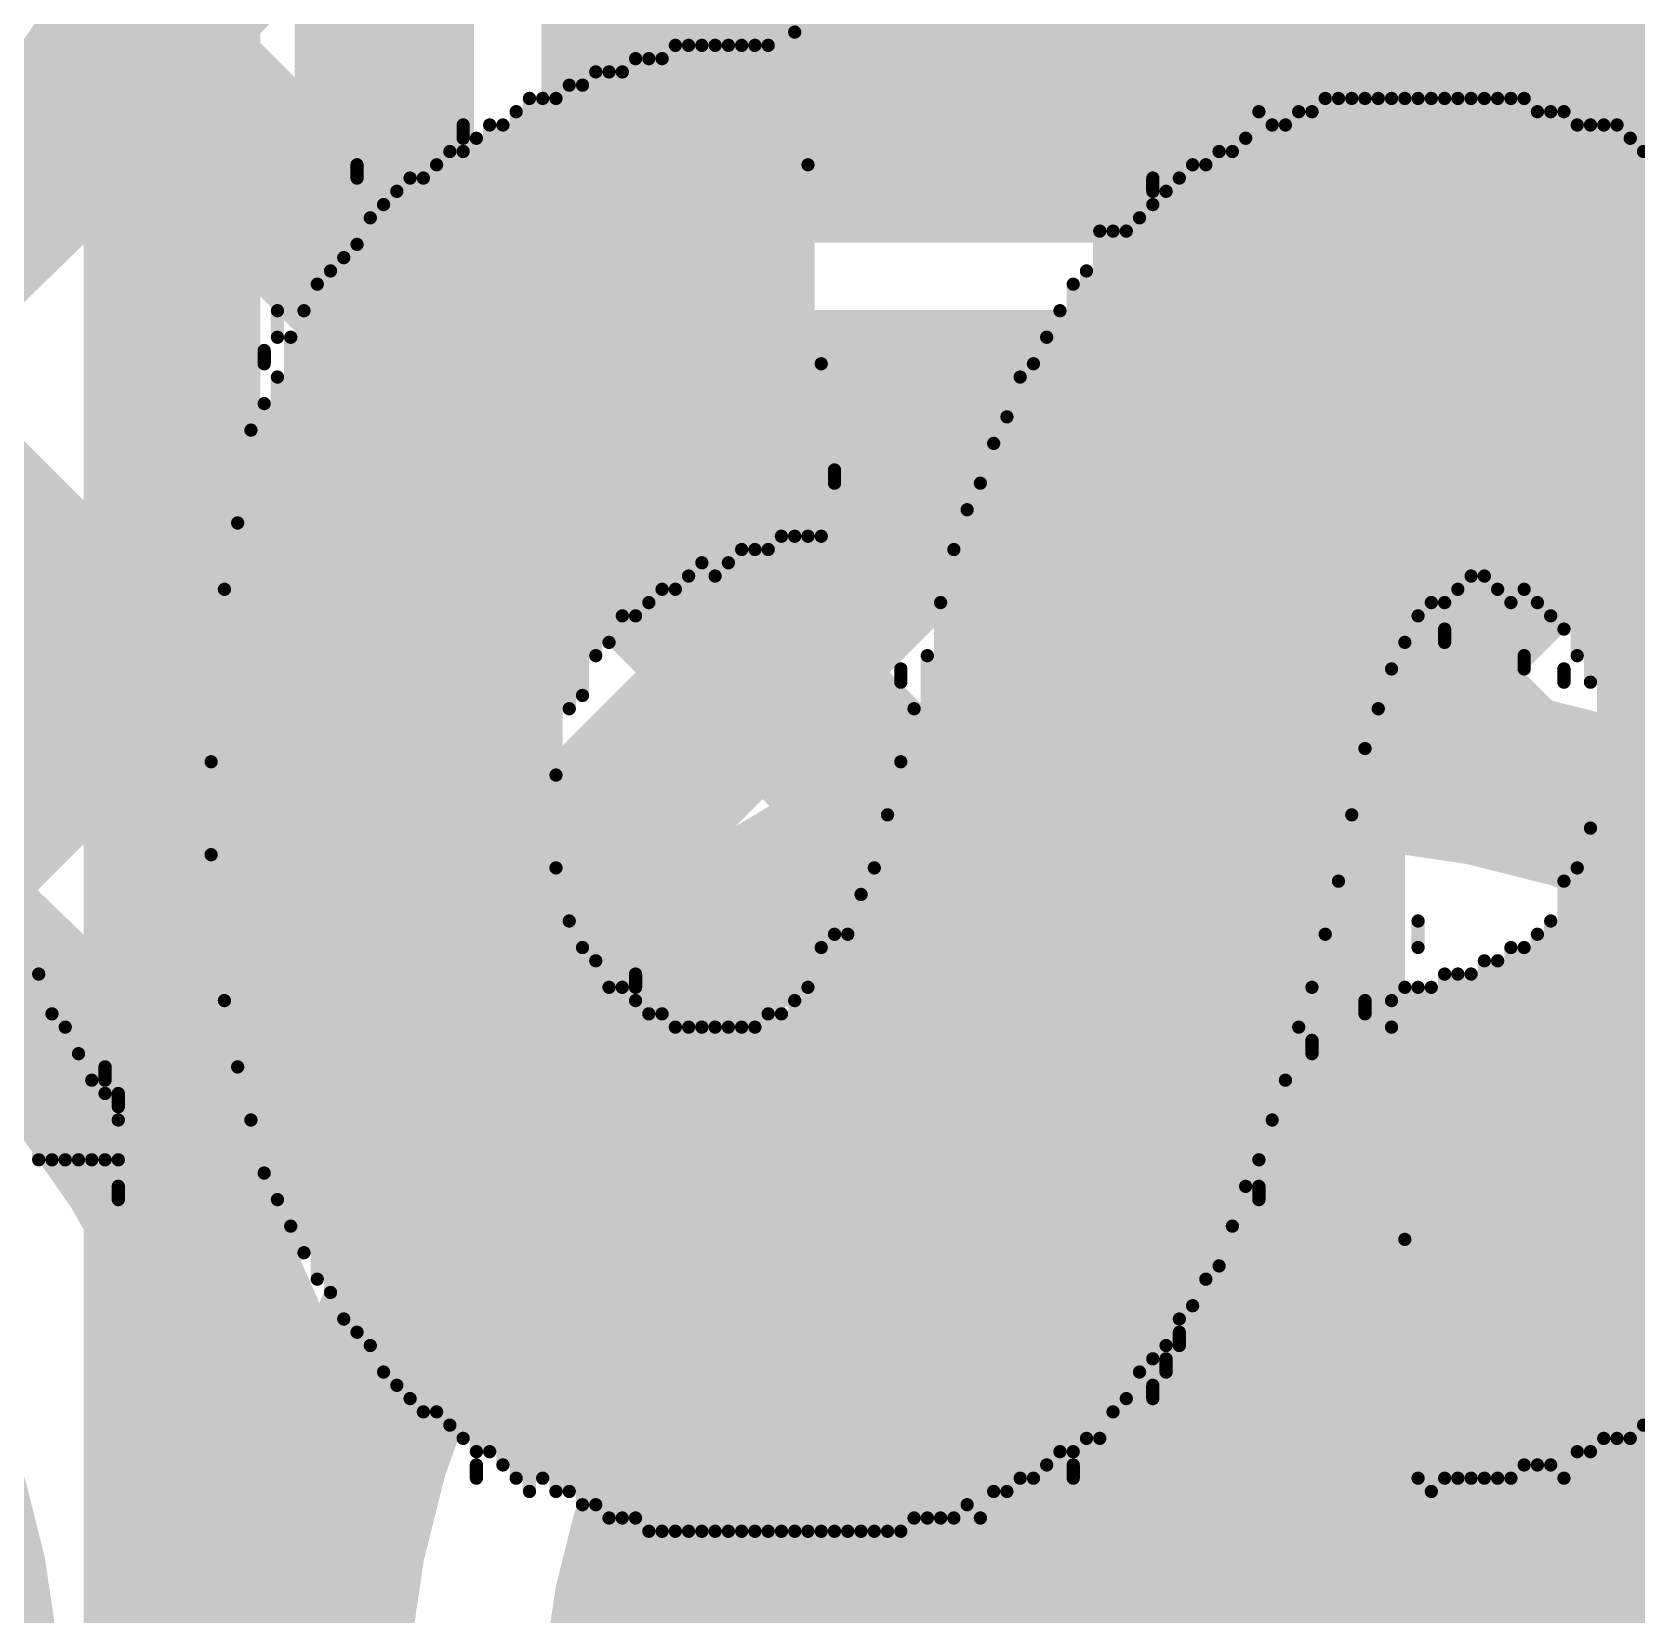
# Model space of a CAD drawing. Header units: millimetres. Extents: x 1.22 to 4.12, y 1.17 to 3.21.
# Drawn here: x 1.4948 to 1.5663, y 2.2773 to 2.3479 of the extents above; entities that cross this region are included whole.
import ezdxf

# ---------------------------------------------------------------- set-up
doc = ezdxf.new("R2010")
doc.units = ezdxf.units.MM
doc.header["$MEASUREMENT"] = 0
for name, color, linetype in [('BottomLayer', 5, 'Continuous'), ('BottomOverlay', 54, 'Continuous'), ('BottomSolder', 6, 'Continuous'), ('MultiLayer', 9, 'Continuous'), ('PadHoleLayer', 156, 'Continuous'), ('TopLayer', 1, 'Continuous'), ('TopOverlay', 2, 'Continuous'), ('TopSolder', 216, 'Continuous')]:
    doc.layers.add(name, color=color, linetype=linetype)

# ---------------------------------------------------------------- blocks, each defined once
blk = doc.blocks.new('HDR1X2_B_15')
at = {"layer": 'BottomLayer', "const_width": 0.029528}
blk.add_lwpolyline([(0.085236, 0, 1), (0.114764, 0, 1)], format="xyb", close=True, dxfattribs=at)
at = {"layer": 'BottomLayer'}
blk.add_solid([(-0.029528, -0.029528), (0.029528, -0.029528), (-0.029528, 0.029528), (0.029528, 0.029528)], dxfattribs=at)
at = {"layer": 'BottomOverlay', "const_width": 0.007874}
blk.add_lwpolyline([(0.15, -0.05), (-0.05, -0.05)], dxfattribs=at)
at = {"layer": 'BottomSolder', "const_width": 0.033528}
blk.add_lwpolyline([(0.083236, 0, 1), (0.116764, 0, 1)], format="xyb", close=True, dxfattribs=at)
at = {"layer": 'BottomSolder'}
blk.add_solid([(-0.033528, -0.033528), (0.033528, -0.033528), (-0.033528, 0.033528), (0.033528, 0.033528)], dxfattribs=at)
at = {"layer": 'MultiLayer', "const_width": 0.029528}
blk.add_lwpolyline([(0.085236, 0, 1), (0.114764, 0, 1)], format="xyb", close=True, dxfattribs=at)
at = {"layer": 'MultiLayer'}
blk.add_solid([(-0.029528, -0.029528), (0.029528, -0.029528), (-0.029528, 0.029528), (0.029528, 0.029528)], dxfattribs=at)
at = {"layer": 'PadHoleLayer', "const_width": 0.017716}
blk.add_lwpolyline([(0.091142, 0, 1), (0.108858, 0, 1)], format="xyb", close=True, dxfattribs=at)
at = {"layer": 'TopLayer', "const_width": 0.029528}
blk.add_lwpolyline([(0.085236, 0, 1), (0.114764, 0, 1)], format="xyb", close=True, dxfattribs=at)
at = {"layer": 'TopLayer'}
blk.add_solid([(-0.029528, -0.029528), (0.029528, -0.029528), (-0.029528, 0.029528), (0.029528, 0.029528)], dxfattribs=at)
at = {"layer": 'TopSolder', "const_width": 0.033528}
blk.add_lwpolyline([(0.083236, 0, 1), (0.116764, 0, 1)], format="xyb", close=True, dxfattribs=at)
at = {"layer": 'TopSolder'}
blk.add_solid([(-0.033528, -0.033528), (0.033528, -0.033528), (-0.033528, 0.033528), (0.033528, 0.033528)], dxfattribs=at)

msp = doc.modelspace()

# ---------------------------------------------------------------- linework, layer by layer
at = {"layer": 'BottomLayer'}
for points, const_width in [([(1.510472, 2.331472), (1.510472, 2.412528)], 0.008), ([(1.499867, 2.348396), (1.510472, 2.359002)], 0.008), ([(1.499236, 2.347426), (1.510472, 2.33619)], 0.008), ([(1.510472, 2.33619), (1.515189, 2.331472)], 0.008), ([(1.484764, 2.333614), (1.517997, 2.300381)], 0.008), ([(1.489142, 2.309387), (1.511228, 2.331472)], 0.008), ([(1.501965, 2.293925), (1.539512, 2.331472)], 0.008), ([(1.510472, 2.331472), (1.591528, 2.331472)], 0.008), ([(1.515189, 2.331472), (1.534417, 2.312245)], 0.008), ([(1.551, 2.272), (1.601953, 2.322953)], 0.025), ([(1.543474, 2.331472), (1.560459, 2.314487)], 0.008), ([(1.551843, 2.315519), (1.567796, 2.331472)], 0.008), ([(1.551, 2.272), (1.551, 2.311527)], 0.01), ([(1.50552, 2.284573), (1.508535, 2.281558)], 0.008)]:
    msp.add_lwpolyline(points, dxfattribs=dict(at, const_width=const_width))
at = {"layer": 'BottomLayer', "const_width": 0.008}
for points in [[(1.507, 2.373, -0.395228), (1.464, 2.327098)], [(1.464, 2.318902, -0.395228), (1.507, 2.273)]]:
    msp.add_lwpolyline(points, format="xyb", dxfattribs=at)
at = {"layer": 'BottomLayer'}
for points, const_width in [([(1.497867, 2.348396, 1), (1.501867, 2.348396, 1)], 0.004), ([(1.497236, 2.347426, 1), (1.501236, 2.347426, 1)], 0.004), ([(1.508472, 2.33619, 1), (1.512472, 2.33619, 1)], 0.004), ([(1.508472, 2.33619, 1), (1.512472, 2.33619, 1)], 0.004), ([(1.508472, 2.331472, 1), (1.512472, 2.331472, 1)], 0.004), ([(1.508472, 2.331472, 1), (1.512472, 2.331472, 1)], 0.004), ([(1.509228, 2.331472, 1), (1.513228, 2.331472, 1)], 0.004), ([(1.513189, 2.331472, 1), (1.517189, 2.331472, 1)], 0.004), ([(1.513189, 2.331472, 1), (1.517189, 2.331472, 1)], 0.004), ([(1.537512, 2.331472, 1), (1.541512, 2.331472, 1)], 0.004), ([(1.541474, 2.331472, 1), (1.545474, 2.331472, 1)], 0.004), ([(1.565796, 2.331472, 1), (1.569796, 2.331472, 1)], 0.004), ([(1.594528, 2.272, 1), (1.507472, 2.272, 1)], 0.008), ([(1.549843, 2.315519, 1), (1.553843, 2.315519, 1)], 0.004), ([(1.558459, 2.314487, 1), (1.562459, 2.314487, 1)], 0.004), ([(1.5485, 2.311527, 1), (1.5535, 2.311527, 1)], 0.005), ([(1.532417, 2.312245, 1), (1.536417, 2.312245, 1)], 0.004), ([(1.515997, 2.300381, 1), (1.519997, 2.300381, 1)], 0.004), ([(1.499965, 2.293925, 1), (1.503965, 2.293925, 1)], 0.004), ([(1.50352, 2.284573, 1), (1.50752, 2.284573, 1)], 0.004), ([(1.506535, 2.281558, 1), (1.510535, 2.281558, 1)], 0.004), ([(1.54475, 2.272, 1), (1.55725, 2.272, 1)], 0.0125)]:
    msp.add_lwpolyline(points, format="xyb", close=True, dxfattribs=dict(at, const_width=const_width))
at = {"layer": 'PadHoleLayer', "const_width": 0.035}
for points in [[(1.4435, 2.373, 1), (1.4785, 2.373, 1)], [(1.4435, 2.273, 1), (1.4785, 2.273, 1)]]:
    msp.add_lwpolyline(points, format="xyb", close=True, dxfattribs=at)
at = {"layer": 'TopLayer'}
for points, const_width in [([(1.510472, 2.331472), (1.510472, 2.412528)], 0.008), ([(1.499867, 2.348396), (1.510472, 2.359002)], 0.008), ([(1.499236, 2.347426), (1.510472, 2.33619)], 0.008), ([(1.510472, 2.33619), (1.515189, 2.331472)], 0.008), ([(1.484764, 2.333614), (1.517997, 2.300381)], 0.008), ([(1.489142, 2.309387), (1.511228, 2.331472)], 0.008), ([(1.501965, 2.293925), (1.539512, 2.331472)], 0.008), ([(1.510472, 2.331472), (1.591528, 2.331472)], 0.008), ([(1.515189, 2.331472), (1.534417, 2.312245)], 0.008), ([(1.543474, 2.331472), (1.560459, 2.314487)], 0.008), ([(1.551843, 2.315519), (1.567796, 2.331472)], 0.008), ([(1.551, 2.272), (1.551, 2.311527)], 0.01), ([(1.50552, 2.284573), (1.508535, 2.281558)], 0.008), ([(1.488, 2.209), (1.551, 2.272)], 0.025), ([(1.551, 2.272), (1.606583, 2.216417)], 0.025)]:
    msp.add_lwpolyline(points, dxfattribs=dict(at, const_width=const_width))
at = {"layer": 'TopLayer', "const_width": 0.008}
for points in [[(1.507, 2.373, -0.395228), (1.464, 2.327098)], [(1.464, 2.318902, -0.395228), (1.507, 2.273)]]:
    msp.add_lwpolyline(points, format="xyb", dxfattribs=at)
at = {"layer": 'TopLayer'}
for points, const_width in [([(1.497867, 2.348396, 1), (1.501867, 2.348396, 1)], 0.004), ([(1.497236, 2.347426, 1), (1.501236, 2.347426, 1)], 0.004), ([(1.508472, 2.33619, 1), (1.512472, 2.33619, 1)], 0.004), ([(1.508472, 2.33619, 1), (1.512472, 2.33619, 1)], 0.004), ([(1.508472, 2.331472, 1), (1.512472, 2.331472, 1)], 0.004), ([(1.508472, 2.331472, 1), (1.512472, 2.331472, 1)], 0.004), ([(1.509228, 2.331472, 1), (1.513228, 2.331472, 1)], 0.004), ([(1.513189, 2.331472, 1), (1.517189, 2.331472, 1)], 0.004), ([(1.513189, 2.331472, 1), (1.517189, 2.331472, 1)], 0.004), ([(1.537512, 2.331472, 1), (1.541512, 2.331472, 1)], 0.004), ([(1.541474, 2.331472, 1), (1.545474, 2.331472, 1)], 0.004), ([(1.565796, 2.331472, 1), (1.569796, 2.331472, 1)], 0.004), ([(1.594528, 2.272, 1), (1.507472, 2.272, 1)], 0.008), ([(1.549843, 2.315519, 1), (1.553843, 2.315519, 1)], 0.004), ([(1.558459, 2.314487, 1), (1.562459, 2.314487, 1)], 0.004), ([(1.5485, 2.311527, 1), (1.5535, 2.311527, 1)], 0.005), ([(1.532417, 2.312245, 1), (1.536417, 2.312245, 1)], 0.004), ([(1.515997, 2.300381, 1), (1.519997, 2.300381, 1)], 0.004), ([(1.499965, 2.293925, 1), (1.503965, 2.293925, 1)], 0.004), ([(1.50352, 2.284573, 1), (1.50752, 2.284573, 1)], 0.004), ([(1.506535, 2.281558, 1), (1.510535, 2.281558, 1)], 0.004), ([(1.54475, 2.272, 1), (1.55725, 2.272, 1)], 0.0125), ([(1.54475, 2.272, 1), (1.55725, 2.272, 1)], 0.0125)]:
    msp.add_lwpolyline(points, format="xyb", close=True, dxfattribs=dict(at, const_width=const_width))
at = {"layer": 'TopOverlay', "const_width": 0.000592}
for points in [[(1.528183, 2.325379), (1.528183, 2.348452)], [(1.528775, 2.325379), (1.528775, 2.34786)], [(1.52345, 2.323013), (1.52345, 2.347269)], [(1.524042, 2.323604), (1.524042, 2.347269)], [(1.524634, 2.324196), (1.524634, 2.347269)], [(1.525225, 2.323604), (1.525225, 2.347269)], [(1.525817, 2.324196), (1.525817, 2.347269)], [(1.526408, 2.324787), (1.526408, 2.347269)], [(1.527, 2.324787), (1.527, 2.347269)], [(1.527592, 2.324787), (1.527592, 2.347269)], [(1.521676, 2.321829), (1.521676, 2.346677)], [(1.522267, 2.322421), (1.522267, 2.346677)], [(1.522859, 2.323013), (1.522859, 2.346677)], [(1.519901, 2.320054), (1.519901, 2.346085)], [(1.520492, 2.320646), (1.520492, 2.346085)], [(1.521084, 2.321829), (1.521084, 2.346085)], [(1.516943, 2.282783), (1.516943, 2.344902)], [(1.517534, 2.283375), (1.517534, 2.344902)], [(1.518126, 2.31473), (1.518126, 2.344902)], [(1.518717, 2.317688), (1.518717, 2.345494)], [(1.519309, 2.31828), (1.519309, 2.345494)], [(1.552439, 2.307631), (1.552439, 2.344902)], [(1.553031, 2.309997), (1.553031, 2.344902)], [(1.553622, 2.312955), (1.553622, 2.344902)], [(1.554214, 2.315913), (1.554214, 2.344902)], [(1.554806, 2.317688), (1.554806, 2.344902)], [(1.555397, 2.319463), (1.555397, 2.344902)], [(1.555989, 2.320646), (1.555989, 2.344902)], [(1.55658, 2.321829), (1.55658, 2.344902)], [(1.557172, 2.322421), (1.557172, 2.344902)], [(1.557764, 2.322421), (1.557764, 2.344902)], [(1.558355, 2.323013), (1.558355, 2.344902)], [(1.558947, 2.323604), (1.558947, 2.344902)], [(1.559538, 2.323604), (1.559538, 2.344902)], [(1.56013, 2.323013), (1.56013, 2.344902)], [(1.560722, 2.322421), (1.560722, 2.344902)], [(1.561313, 2.323013), (1.561313, 2.344902)], [(1.516351, 2.283375), (1.516351, 2.344311)], [(1.549481, 2.297573), (1.549481, 2.344311)], [(1.551256, 2.303489), (1.551256, 2.344311)], [(1.551848, 2.305264), (1.551848, 2.344311)], [(1.561905, 2.322421), (1.561905, 2.344311)], [(1.562496, 2.321829), (1.562496, 2.344311)], [(1.563088, 2.321238), (1.563088, 2.344311)], [(1.513985, 2.343127), (1.513985, 2.343719)], [(1.515168, 2.284558), (1.515168, 2.343719)], [(1.515759, 2.283966), (1.515759, 2.343719)], [(1.550073, 2.299348), (1.550073, 2.343719)], [(1.550664, 2.301123), (1.550664, 2.343719)], [(1.56368, 2.320054), (1.56368, 2.343719)], [(1.564271, 2.318871), (1.564271, 2.343719)], [(1.564863, 2.28515), (1.564863, 2.343719)], [(1.565455, 2.28515), (1.565455, 2.343719)], [(1.514576, 2.284558), (1.514576, 2.343127)], [(1.54889, 2.29639), (1.54889, 2.343127)], [(1.566046, 2.28515), (1.566046, 2.343127)], [(1.513393, 2.285741), (1.513393, 2.342536)], [(1.513985, 2.28515), (1.513985, 2.342536)], [(1.547706, 2.292841), (1.547706, 2.342536)], [(1.548298, 2.294615), (1.548298, 2.342536)], [(1.566638, 2.285741), (1.566638, 2.342536)], [(1.509252, 2.341352), (1.509252, 2.341944)], [(1.511618, 2.286925), (1.511618, 2.341352)], [(1.51221, 2.286333), (1.51221, 2.341352)], [(1.512801, 2.286333), (1.512801, 2.341944)], [(1.529367, 2.325379), (1.529367, 2.341944)], [(1.544748, 2.340761), (1.544748, 2.341352)], [(1.545932, 2.290474), (1.545932, 2.341352)], [(1.546523, 2.291066), (1.546523, 2.341944)], [(1.547115, 2.292249), (1.547115, 2.341944)], [(1.511027, 2.287516), (1.511027, 2.340761)], [(1.54534, 2.289291), (1.54534, 2.340761)], [(1.510435, 2.288108), (1.510435, 2.340169)], [(1.544748, 2.288699), (1.544748, 2.340169)], [(1.509843, 2.289291), (1.509843, 2.339578)], [(1.544157, 2.288108), (1.544157, 2.339578)], [(1.509252, 2.289883), (1.509252, 2.338394)], [(1.542382, 2.28515), (1.542382, 2.338986)], [(1.542973, 2.286333), (1.542973, 2.338986)], [(1.543565, 2.286925), (1.543565, 2.338986)], [(1.50866, 2.290474), (1.50866, 2.337803)], [(1.508069, 2.291657), (1.508069, 2.337211)], [(1.54179, 2.28515), (1.54179, 2.337211)], [(1.507477, 2.292249), (1.507477, 2.33662)], [(1.541199, 2.284558), (1.541199, 2.33662)], [(1.505702, 2.334253), (1.505702, 2.335436)], [(1.506885, 2.293432), (1.506885, 2.335436)], [(1.540607, 2.284558), (1.540607, 2.335436)], [(1.506294, 2.294615), (1.506294, 2.334253)], [(1.540015, 2.283966), (1.540015, 2.334253)], [(1.505111, 2.33307), (1.505111, 2.333661)], [(1.529958, 2.325379), (1.529958, 2.33307)], [(1.539424, 2.283375), (1.539424, 2.33307)], [(1.505702, 2.295799), (1.505702, 2.332478)], [(1.538832, 2.283375), (1.538832, 2.332478)], [(1.505111, 2.296982), (1.505111, 2.331295)], [(1.538241, 2.282783), (1.538241, 2.330703)], [(1.504519, 2.299348), (1.504519, 2.330112)], [(1.537649, 2.282783), (1.537649, 2.32952)], [(1.53055, 2.327745), (1.53055, 2.328337)], [(1.537057, 2.2816), (1.537057, 2.327745)], [(1.536466, 2.282192), (1.536466, 2.326562)], [(1.503927, 2.301715), (1.503927, 2.325971)], [(1.535874, 2.2816), (1.535874, 2.324787)], [(1.503336, 2.304673), (1.503336, 2.323013)], [(1.535283, 2.2816), (1.535283, 2.322421)], [(1.557764, 2.320646), (1.557764, 2.321238)], [(1.534691, 2.2816), (1.534691, 2.320054)], [(1.561313, 2.319463), (1.561313, 2.320054)], [(1.533508, 2.318871), (1.533508, 2.319463)], [(1.563088, 2.318871), (1.563088, 2.319463)], [(1.534099, 2.2816), (1.534099, 2.317688)], [(1.502744, 2.31118), (1.502744, 2.315322)], [(1.533508, 2.281008), (1.533508, 2.315322)], [(1.532916, 2.281008), (1.532916, 2.312955)], [(1.564271, 2.284558), (1.564271, 2.312364)], [(1.518126, 2.282783), (1.518126, 2.310589)], [(1.532325, 2.281008), (1.532325, 2.310589)], [(1.56368, 2.284558), (1.56368, 2.310589)], [(1.563088, 2.283375), (1.563088, 2.309997)], [(1.531733, 2.281008), (1.531733, 2.309406)], [(1.518717, 2.282783), (1.518717, 2.308222)], [(1.53055, 2.281008), (1.53055, 2.307631)], [(1.531141, 2.281008), (1.531141, 2.307631)], [(1.55658, 2.307039), (1.55658, 2.308222)], [(1.561905, 2.283966), (1.561905, 2.307631)], [(1.562496, 2.283966), (1.562496, 2.308222)], [(1.519309, 2.282192), (1.519309, 2.307039)], [(1.529958, 2.281008), (1.529958, 2.307039)], [(1.560722, 2.283375), (1.560722, 2.307039)], [(1.561313, 2.283966), (1.561313, 2.307039)], [(1.519901, 2.282192), (1.519901, 2.306447)], [(1.559538, 2.283375), (1.559538, 2.306447)], [(1.56013, 2.283375), (1.56013, 2.306447)], [(1.495053, 2.297573), (1.495053, 2.305856)], [(1.521676, 2.305264), (1.521676, 2.305856)], [(1.557764, 2.283375), (1.557764, 2.305856)], [(1.558355, 2.283375), (1.558355, 2.305856)], [(1.558947, 2.283375), (1.558947, 2.305856)], [(1.520492, 2.2816), (1.520492, 2.305264)], [(1.521084, 2.2816), (1.521084, 2.305264)], [(1.529367, 2.281008), (1.529367, 2.305264)], [(1.555989, 2.294024), (1.555989, 2.305264)], [(1.55658, 2.283375), (1.55658, 2.305264)], [(1.557172, 2.282783), (1.557172, 2.305264)], [(1.495645, 2.297573), (1.495645, 2.304081)], [(1.521676, 2.2816), (1.521676, 2.304673)], [(1.522267, 2.281008), (1.522267, 2.304081)], [(1.522859, 2.281008), (1.522859, 2.304081)], [(1.527592, 2.281008), (1.527592, 2.304081)], [(1.528183, 2.281008), (1.528183, 2.304081)], [(1.528775, 2.281008), (1.528775, 2.304673)], [(1.554214, 2.304081), (1.554214, 2.304673)], [(1.555397, 2.303489), (1.555397, 2.304673)], [(1.496236, 2.297573), (1.496236, 2.303489)], [(1.52345, 2.281008), (1.52345, 2.303489)], [(1.524042, 2.281008), (1.524042, 2.303489)], [(1.524634, 2.281008), (1.524634, 2.303489)], [(1.525225, 2.281008), (1.525225, 2.303489)], [(1.525817, 2.281008), (1.525817, 2.303489)], [(1.526408, 2.281008), (1.526408, 2.303489)], [(1.527, 2.281008), (1.527, 2.303489)], [(1.551848, 2.302306), (1.551848, 2.302898)], [(1.496828, 2.297573), (1.496828, 2.302306)], [(1.498011, 2.301123), (1.498011, 2.301715)], [(1.49742, 2.297573), (1.49742, 2.301123)], [(1.498011, 2.297573), (1.498011, 2.300531)], [(1.498603, 2.29994), (1.498603, 2.300531)], [(1.498603, 2.297573), (1.498603, 2.299348)], [(1.498603, 2.295799), (1.498603, 2.29639)], [(1.549481, 2.295799), (1.549481, 2.29639)], [(1.545932, 2.289291), (1.545932, 2.289883)], [(1.54534, 2.288108), (1.54534, 2.288699)], [(1.544748, 2.286925), (1.544748, 2.287516)], [(1.514576, 2.283375), (1.514576, 2.283966)], [(1.541199, 2.283375), (1.541199, 2.283966)]]:
    msp.add_lwpolyline(points, dxfattribs=at)
at = {"layer": 'TopOverlay', "const_width": 0.000296}
for points in [[(1.528627, 2.34786, 1), (1.528923, 2.34786, 1)], [(1.523303, 2.347269, 1), (1.523598, 2.347269, 1)], [(1.523894, 2.347269, 1), (1.52419, 2.347269, 1)], [(1.524486, 2.347269, 1), (1.524782, 2.347269, 1)], [(1.525077, 2.347269, 1), (1.525373, 2.347269, 1)], [(1.525669, 2.347269, 1), (1.525965, 2.347269, 1)], [(1.526261, 2.347269, 1), (1.526556, 2.347269, 1)], [(1.526852, 2.347269, 1), (1.527148, 2.347269, 1)], [(1.527444, 2.347269, 1), (1.52774, 2.347269, 1)], [(1.521528, 2.346677, 1), (1.521823, 2.346677, 1)], [(1.522119, 2.346677, 1), (1.522415, 2.346677, 1)], [(1.522711, 2.346677, 1), (1.523007, 2.346677, 1)], [(1.519753, 2.346085, 1), (1.520049, 2.346085, 1)], [(1.520344, 2.346085, 1), (1.52064, 2.346085, 1)], [(1.520936, 2.346085, 1), (1.521232, 2.346085, 1)], [(1.516795, 2.344902, 1), (1.517091, 2.344902, 1)], [(1.517386, 2.344902, 1), (1.517682, 2.344902, 1)], [(1.517978, 2.344902, 1), (1.518274, 2.344902, 1)], [(1.51857, 2.345494, 1), (1.518865, 2.345494, 1)], [(1.519161, 2.345494, 1), (1.519457, 2.345494, 1)], [(1.552291, 2.344902, 1), (1.552587, 2.344902, 1)], [(1.552883, 2.344902, 1), (1.553179, 2.344902, 1)], [(1.553475, 2.344902, 1), (1.55377, 2.344902, 1)], [(1.554066, 2.344902, 1), (1.554362, 2.344902, 1)], [(1.554658, 2.344902, 1), (1.554954, 2.344902, 1)], [(1.555249, 2.344902, 1), (1.555545, 2.344902, 1)], [(1.555841, 2.344902, 1), (1.556137, 2.344902, 1)], [(1.556433, 2.344902, 1), (1.556728, 2.344902, 1)], [(1.557024, 2.344902, 1), (1.55732, 2.344902, 1)], [(1.557616, 2.344902, 1), (1.557912, 2.344902, 1)], [(1.558207, 2.344902, 1), (1.558503, 2.344902, 1)], [(1.558799, 2.344902, 1), (1.559095, 2.344902, 1)], [(1.559391, 2.344902, 1), (1.559686, 2.344902, 1)], [(1.559982, 2.344902, 1), (1.560278, 2.344902, 1)], [(1.560574, 2.344902, 1), (1.56087, 2.344902, 1)], [(1.561165, 2.344902, 1), (1.561461, 2.344902, 1)], [(1.516203, 2.344311, 1), (1.516499, 2.344311, 1)], [(1.549333, 2.344311, 1), (1.549629, 2.344311, 1)], [(1.551108, 2.344311, 1), (1.551404, 2.344311, 1)], [(1.5517, 2.344311, 1), (1.551996, 2.344311, 1)], [(1.561757, 2.344311, 1), (1.562053, 2.344311, 1)], [(1.562349, 2.344311, 1), (1.562644, 2.344311, 1)], [(1.56294, 2.344311, 1), (1.563236, 2.344311, 1)], [(1.513837, 2.343719, 1), (1.514133, 2.343719, 1)], [(1.51502, 2.343719, 1), (1.515316, 2.343719, 1)], [(1.515612, 2.343719, 1), (1.515907, 2.343719, 1)], [(1.549925, 2.343719, 1), (1.550221, 2.343719, 1)], [(1.550517, 2.343719, 1), (1.550812, 2.343719, 1)], [(1.563532, 2.343719, 1), (1.563828, 2.343719, 1)], [(1.564123, 2.343719, 1), (1.564419, 2.343719, 1)], [(1.564715, 2.343719, 1), (1.565011, 2.343719, 1)], [(1.565307, 2.343719, 1), (1.565603, 2.343719, 1)], [(1.513837, 2.343127, 1), (1.514133, 2.343127, 1)], [(1.514428, 2.343127, 1), (1.514724, 2.343127, 1)], [(1.548742, 2.343127, 1), (1.549038, 2.343127, 1)], [(1.565898, 2.343127, 1), (1.566194, 2.343127, 1)], [(1.513245, 2.342536, 1), (1.513541, 2.342536, 1)], [(1.513837, 2.342536, 1), (1.514133, 2.342536, 1)], [(1.547558, 2.342536, 1), (1.547854, 2.342536, 1)], [(1.54815, 2.342536, 1), (1.548446, 2.342536, 1)], [(1.56649, 2.342536, 1), (1.566786, 2.342536, 1)], [(1.509104, 2.341944, 1), (1.5094, 2.341944, 1)], [(1.509104, 2.341352, 1), (1.5094, 2.341352, 1)], [(1.51147, 2.341352, 1), (1.511766, 2.341352, 1)], [(1.512062, 2.341352, 1), (1.512358, 2.341352, 1)], [(1.512654, 2.341944, 1), (1.512949, 2.341944, 1)], [(1.529219, 2.341944, 1), (1.529514, 2.341944, 1)], [(1.5446, 2.341352, 1), (1.544896, 2.341352, 1)], [(1.545784, 2.341352, 1), (1.546079, 2.341352, 1)], [(1.546375, 2.341944, 1), (1.546671, 2.341944, 1)], [(1.546967, 2.341944, 1), (1.547263, 2.341944, 1)], [(1.510879, 2.340761, 1), (1.511175, 2.340761, 1)], [(1.5446, 2.340761, 1), (1.544896, 2.340761, 1)], [(1.545192, 2.340761, 1), (1.545488, 2.340761, 1)], [(1.510287, 2.340169, 1), (1.510583, 2.340169, 1)], [(1.5446, 2.340169, 1), (1.544896, 2.340169, 1)], [(1.509696, 2.339578, 1), (1.509991, 2.339578, 1)], [(1.544009, 2.339578, 1), (1.544305, 2.339578, 1)], [(1.509104, 2.338394, 1), (1.5094, 2.338394, 1)], [(1.542234, 2.338986, 1), (1.54253, 2.338986, 1)], [(1.542826, 2.338986, 1), (1.543121, 2.338986, 1)], [(1.543417, 2.338986, 1), (1.543713, 2.338986, 1)], [(1.508512, 2.337803, 1), (1.508808, 2.337803, 1)], [(1.507921, 2.337211, 1), (1.508217, 2.337211, 1)], [(1.541642, 2.337211, 1), (1.541938, 2.337211, 1)], [(1.507329, 2.33662, 1), (1.507625, 2.33662, 1)], [(1.541051, 2.33662, 1), (1.541346, 2.33662, 1)], [(1.505554, 2.335436, 1), (1.50585, 2.335436, 1)], [(1.506738, 2.335436, 1), (1.507033, 2.335436, 1)], [(1.540459, 2.335436, 1), (1.540755, 2.335436, 1)], [(1.505554, 2.334253, 1), (1.50585, 2.334253, 1)], [(1.506146, 2.334253, 1), (1.506442, 2.334253, 1)], [(1.539867, 2.334253, 1), (1.540163, 2.334253, 1)], [(1.504963, 2.333661, 1), (1.505258, 2.333661, 1)], [(1.504963, 2.33307, 1), (1.505258, 2.33307, 1)], [(1.52981, 2.33307, 1), (1.530106, 2.33307, 1)], [(1.539276, 2.33307, 1), (1.539572, 2.33307, 1)], [(1.505554, 2.332478, 1), (1.50585, 2.332478, 1)], [(1.538684, 2.332478, 1), (1.53898, 2.332478, 1)], [(1.504963, 2.331295, 1), (1.505258, 2.331295, 1)], [(1.538093, 2.330703, 1), (1.538388, 2.330703, 1)], [(1.504371, 2.330112, 1), (1.504667, 2.330112, 1)], [(1.537501, 2.32952, 1), (1.537797, 2.32952, 1)], [(1.530402, 2.328337, 1), (1.530698, 2.328337, 1)], [(1.530402, 2.327745, 1), (1.530698, 2.327745, 1)], [(1.536909, 2.327745, 1), (1.537205, 2.327745, 1)], [(1.536318, 2.326562, 1), (1.536614, 2.326562, 1)], [(1.503779, 2.325971, 1), (1.504075, 2.325971, 1)], [(1.526261, 2.324787, 1), (1.526556, 2.324787, 1)], [(1.526852, 2.324787, 1), (1.527148, 2.324787, 1)], [(1.527444, 2.324787, 1), (1.52774, 2.324787, 1)], [(1.528035, 2.325379, 1), (1.528331, 2.325379, 1)], [(1.528627, 2.325379, 1), (1.528923, 2.325379, 1)], [(1.529219, 2.325379, 1), (1.529514, 2.325379, 1)], [(1.52981, 2.325379, 1), (1.530106, 2.325379, 1)], [(1.535726, 2.324787, 1), (1.536022, 2.324787, 1)], [(1.524486, 2.324196, 1), (1.524782, 2.324196, 1)], [(1.525669, 2.324196, 1), (1.525965, 2.324196, 1)], [(1.523894, 2.323604, 1), (1.52419, 2.323604, 1)], [(1.525077, 2.323604, 1), (1.525373, 2.323604, 1)], [(1.558799, 2.323604, 1), (1.559095, 2.323604, 1)], [(1.559391, 2.323604, 1), (1.559686, 2.323604, 1)], [(1.503188, 2.323013, 1), (1.503484, 2.323013, 1)], [(1.522711, 2.323013, 1), (1.523007, 2.323013, 1)], [(1.523303, 2.323013, 1), (1.523598, 2.323013, 1)], [(1.558207, 2.323013, 1), (1.558503, 2.323013, 1)], [(1.559982, 2.323013, 1), (1.560278, 2.323013, 1)], [(1.561165, 2.323013, 1), (1.561461, 2.323013, 1)], [(1.522119, 2.322421, 1), (1.522415, 2.322421, 1)], [(1.535135, 2.322421, 1), (1.53543, 2.322421, 1)], [(1.557024, 2.322421, 1), (1.55732, 2.322421, 1)], [(1.557616, 2.322421, 1), (1.557912, 2.322421, 1)], [(1.560574, 2.322421, 1), (1.56087, 2.322421, 1)], [(1.561757, 2.322421, 1), (1.562053, 2.322421, 1)], [(1.520936, 2.321829, 1), (1.521232, 2.321829, 1)], [(1.521528, 2.321829, 1), (1.521823, 2.321829, 1)], [(1.556433, 2.321829, 1), (1.556728, 2.321829, 1)], [(1.557616, 2.321238, 1), (1.557912, 2.321238, 1)], [(1.562349, 2.321829, 1), (1.562644, 2.321829, 1)], [(1.56294, 2.321238, 1), (1.563236, 2.321238, 1)], [(1.520344, 2.320646, 1), (1.52064, 2.320646, 1)], [(1.555841, 2.320646, 1), (1.556137, 2.320646, 1)], [(1.557616, 2.320646, 1), (1.557912, 2.320646, 1)], [(1.519753, 2.320054, 1), (1.520049, 2.320054, 1)], [(1.534543, 2.320054, 1), (1.534839, 2.320054, 1)], [(1.561165, 2.320054, 1), (1.561461, 2.320054, 1)], [(1.563532, 2.320054, 1), (1.563828, 2.320054, 1)], [(1.53336, 2.319463, 1), (1.533656, 2.319463, 1)], [(1.555249, 2.319463, 1), (1.555545, 2.319463, 1)], [(1.561165, 2.319463, 1), (1.561461, 2.319463, 1)], [(1.56294, 2.319463, 1), (1.563236, 2.319463, 1)], [(1.53336, 2.318871, 1), (1.533656, 2.318871, 1)], [(1.56294, 2.318871, 1), (1.563236, 2.318871, 1)], [(1.564123, 2.318871, 1), (1.564419, 2.318871, 1)], [(1.51857, 2.317688, 1), (1.518865, 2.317688, 1)], [(1.519161, 2.31828, 1), (1.519457, 2.31828, 1)], [(1.533951, 2.317688, 1), (1.534247, 2.317688, 1)], [(1.554658, 2.317688, 1), (1.554954, 2.317688, 1)], [(1.554066, 2.315913, 1), (1.554362, 2.315913, 1)], [(1.502596, 2.315322, 1), (1.502892, 2.315322, 1)], [(1.53336, 2.315322, 1), (1.533656, 2.315322, 1)], [(1.517978, 2.31473, 1), (1.518274, 2.31473, 1)], [(1.532768, 2.312955, 1), (1.533064, 2.312955, 1)], [(1.553475, 2.312955, 1), (1.55377, 2.312955, 1)], [(1.564123, 2.312364, 1), (1.564419, 2.312364, 1)], [(1.502596, 2.31118, 1), (1.502892, 2.31118, 1)], [(1.517978, 2.310589, 1), (1.518274, 2.310589, 1)], [(1.532177, 2.310589, 1), (1.532472, 2.310589, 1)], [(1.563532, 2.310589, 1), (1.563828, 2.310589, 1)], [(1.552883, 2.309997, 1), (1.553179, 2.309997, 1)], [(1.56294, 2.309997, 1), (1.563236, 2.309997, 1)], [(1.531585, 2.309406, 1), (1.531881, 2.309406, 1)], [(1.51857, 2.308222, 1), (1.518865, 2.308222, 1)], [(1.530402, 2.307631, 1), (1.530698, 2.307631, 1)], [(1.530993, 2.307631, 1), (1.531289, 2.307631, 1)], [(1.552291, 2.307631, 1), (1.552587, 2.307631, 1)], [(1.556433, 2.308222, 1), (1.556728, 2.308222, 1)], [(1.561757, 2.307631, 1), (1.562053, 2.307631, 1)], [(1.562349, 2.308222, 1), (1.562644, 2.308222, 1)], [(1.519161, 2.307039, 1), (1.519457, 2.307039, 1)], [(1.52981, 2.307039, 1), (1.530106, 2.307039, 1)], [(1.556433, 2.307039, 1), (1.556728, 2.307039, 1)], [(1.560574, 2.307039, 1), (1.56087, 2.307039, 1)], [(1.561165, 2.307039, 1), (1.561461, 2.307039, 1)], [(1.519753, 2.306447, 1), (1.520049, 2.306447, 1)], [(1.559391, 2.306447, 1), (1.559686, 2.306447, 1)], [(1.559982, 2.306447, 1), (1.560278, 2.306447, 1)], [(1.494905, 2.305856, 1), (1.495201, 2.305856, 1)], [(1.521528, 2.305856, 1), (1.521823, 2.305856, 1)], [(1.557616, 2.305856, 1), (1.557912, 2.305856, 1)], [(1.558207, 2.305856, 1), (1.558503, 2.305856, 1)], [(1.558799, 2.305856, 1), (1.559095, 2.305856, 1)], [(1.520344, 2.305264, 1), (1.52064, 2.305264, 1)], [(1.520936, 2.305264, 1), (1.521232, 2.305264, 1)], [(1.521528, 2.305264, 1), (1.521823, 2.305264, 1)], [(1.529219, 2.305264, 1), (1.529514, 2.305264, 1)], [(1.5517, 2.305264, 1), (1.551996, 2.305264, 1)], [(1.555841, 2.305264, 1), (1.556137, 2.305264, 1)], [(1.556433, 2.305264, 1), (1.556728, 2.305264, 1)], [(1.557024, 2.305264, 1), (1.55732, 2.305264, 1)], [(1.495497, 2.304081, 1), (1.495793, 2.304081, 1)], [(1.503188, 2.304673, 1), (1.503484, 2.304673, 1)], [(1.521528, 2.304673, 1), (1.521823, 2.304673, 1)], [(1.522119, 2.304081, 1), (1.522415, 2.304081, 1)], [(1.522711, 2.304081, 1), (1.523007, 2.304081, 1)], [(1.527444, 2.304081, 1), (1.52774, 2.304081, 1)], [(1.528035, 2.304081, 1), (1.528331, 2.304081, 1)], [(1.528627, 2.304673, 1), (1.528923, 2.304673, 1)], [(1.554066, 2.304673, 1), (1.554362, 2.304673, 1)], [(1.554066, 2.304081, 1), (1.554362, 2.304081, 1)], [(1.555249, 2.304673, 1), (1.555545, 2.304673, 1)], [(1.496088, 2.303489, 1), (1.496384, 2.303489, 1)], [(1.523303, 2.303489, 1), (1.523598, 2.303489, 1)], [(1.523894, 2.303489, 1), (1.52419, 2.303489, 1)], [(1.524486, 2.303489, 1), (1.524782, 2.303489, 1)], [(1.525077, 2.303489, 1), (1.525373, 2.303489, 1)], [(1.525669, 2.303489, 1), (1.525965, 2.303489, 1)], [(1.526261, 2.303489, 1), (1.526556, 2.303489, 1)], [(1.526852, 2.303489, 1), (1.527148, 2.303489, 1)], [(1.551108, 2.303489, 1), (1.551404, 2.303489, 1)], [(1.555249, 2.303489, 1), (1.555545, 2.303489, 1)], [(1.5517, 2.302898, 1), (1.551996, 2.302898, 1)], [(1.49668, 2.302306, 1), (1.496976, 2.302306, 1)], [(1.5517, 2.302306, 1), (1.551996, 2.302306, 1)], [(1.497863, 2.301715, 1), (1.498159, 2.301715, 1)], [(1.503779, 2.301715, 1), (1.504075, 2.301715, 1)], [(1.497272, 2.301123, 1), (1.497567, 2.301123, 1)], [(1.497863, 2.301123, 1), (1.498159, 2.301123, 1)], [(1.497863, 2.300531, 1), (1.498159, 2.300531, 1)], [(1.498455, 2.300531, 1), (1.498751, 2.300531, 1)], [(1.550517, 2.301123, 1), (1.550812, 2.301123, 1)], [(1.498455, 2.29994, 1), (1.498751, 2.29994, 1)], [(1.498455, 2.299348, 1), (1.498751, 2.299348, 1)], [(1.504371, 2.299348, 1), (1.504667, 2.299348, 1)], [(1.549925, 2.299348, 1), (1.550221, 2.299348, 1)], [(1.494905, 2.297573, 1), (1.495201, 2.297573, 1)], [(1.495497, 2.297573, 1), (1.495793, 2.297573, 1)], [(1.496088, 2.297573, 1), (1.496384, 2.297573, 1)], [(1.49668, 2.297573, 1), (1.496976, 2.297573, 1)], [(1.497272, 2.297573, 1), (1.497567, 2.297573, 1)], [(1.497863, 2.297573, 1), (1.498159, 2.297573, 1)], [(1.498455, 2.297573, 1), (1.498751, 2.297573, 1)], [(1.549333, 2.297573, 1), (1.549629, 2.297573, 1)], [(1.504963, 2.296982, 1), (1.505258, 2.296982, 1)], [(1.498455, 2.29639, 1), (1.498751, 2.29639, 1)], [(1.548742, 2.29639, 1), (1.549038, 2.29639, 1)], [(1.549333, 2.29639, 1), (1.549629, 2.29639, 1)], [(1.498455, 2.295799, 1), (1.498751, 2.295799, 1)], [(1.505554, 2.295799, 1), (1.50585, 2.295799, 1)], [(1.549333, 2.295799, 1), (1.549629, 2.295799, 1)], [(1.506146, 2.294615, 1), (1.506442, 2.294615, 1)], [(1.54815, 2.294615, 1), (1.548446, 2.294615, 1)], [(1.555841, 2.294024, 1), (1.556137, 2.294024, 1)], [(1.506738, 2.293432, 1), (1.507033, 2.293432, 1)], [(1.547558, 2.292841, 1), (1.547854, 2.292841, 1)], [(1.507329, 2.292249, 1), (1.507625, 2.292249, 1)], [(1.546967, 2.292249, 1), (1.547263, 2.292249, 1)], [(1.507921, 2.291657, 1), (1.508217, 2.291657, 1)], [(1.508512, 2.290474, 1), (1.508808, 2.290474, 1)], [(1.545784, 2.290474, 1), (1.546079, 2.290474, 1)], [(1.546375, 2.291066, 1), (1.546671, 2.291066, 1)], [(1.509104, 2.289883, 1), (1.5094, 2.289883, 1)], [(1.545784, 2.289883, 1), (1.546079, 2.289883, 1)], [(1.509696, 2.289291, 1), (1.509991, 2.289291, 1)], [(1.545192, 2.289291, 1), (1.545488, 2.289291, 1)], [(1.545784, 2.289291, 1), (1.546079, 2.289291, 1)], [(1.5446, 2.288699, 1), (1.544896, 2.288699, 1)], [(1.545192, 2.288699, 1), (1.545488, 2.288699, 1)], [(1.510287, 2.288108, 1), (1.510583, 2.288108, 1)], [(1.544009, 2.288108, 1), (1.544305, 2.288108, 1)], [(1.545192, 2.288108, 1), (1.545488, 2.288108, 1)], [(1.510879, 2.287516, 1), (1.511175, 2.287516, 1)], [(1.51147, 2.286925, 1), (1.511766, 2.286925, 1)], [(1.543417, 2.286925, 1), (1.543713, 2.286925, 1)], [(1.5446, 2.287516, 1), (1.544896, 2.287516, 1)], [(1.5446, 2.286925, 1), (1.544896, 2.286925, 1)], [(1.512062, 2.286333, 1), (1.512358, 2.286333, 1)], [(1.512654, 2.286333, 1), (1.512949, 2.286333, 1)], [(1.542826, 2.286333, 1), (1.543121, 2.286333, 1)], [(1.513245, 2.285741, 1), (1.513541, 2.285741, 1)], [(1.56649, 2.285741, 1), (1.566786, 2.285741, 1)], [(1.513837, 2.28515, 1), (1.514133, 2.28515, 1)], [(1.541642, 2.28515, 1), (1.541938, 2.28515, 1)], [(1.542234, 2.28515, 1), (1.54253, 2.28515, 1)], [(1.564715, 2.28515, 1), (1.565011, 2.28515, 1)], [(1.565307, 2.28515, 1), (1.565603, 2.28515, 1)], [(1.565898, 2.28515, 1), (1.566194, 2.28515, 1)], [(1.514428, 2.284558, 1), (1.514724, 2.284558, 1)], [(1.51502, 2.284558, 1), (1.515316, 2.284558, 1)], [(1.540459, 2.284558, 1), (1.540755, 2.284558, 1)], [(1.541051, 2.284558, 1), (1.541346, 2.284558, 1)], [(1.563532, 2.284558, 1), (1.563828, 2.284558, 1)], [(1.564123, 2.284558, 1), (1.564419, 2.284558, 1)], [(1.514428, 2.283966, 1), (1.514724, 2.283966, 1)], [(1.514428, 2.283375, 1), (1.514724, 2.283375, 1)], [(1.515612, 2.283966, 1), (1.515907, 2.283966, 1)], [(1.516203, 2.283375, 1), (1.516499, 2.283375, 1)], [(1.517386, 2.283375, 1), (1.517682, 2.283375, 1)], [(1.538684, 2.283375, 1), (1.53898, 2.283375, 1)], [(1.539276, 2.283375, 1), (1.539572, 2.283375, 1)], [(1.539867, 2.283966, 1), (1.540163, 2.283966, 1)], [(1.541051, 2.283966, 1), (1.541346, 2.283966, 1)], [(1.541051, 2.283375, 1), (1.541346, 2.283375, 1)], [(1.556433, 2.283375, 1), (1.556728, 2.283375, 1)], [(1.557616, 2.283375, 1), (1.557912, 2.283375, 1)], [(1.558207, 2.283375, 1), (1.558503, 2.283375, 1)], [(1.558799, 2.283375, 1), (1.559095, 2.283375, 1)], [(1.559391, 2.283375, 1), (1.559686, 2.283375, 1)], [(1.559982, 2.283375, 1), (1.560278, 2.283375, 1)], [(1.560574, 2.283375, 1), (1.56087, 2.283375, 1)], [(1.561165, 2.283966, 1), (1.561461, 2.283966, 1)], [(1.561757, 2.283966, 1), (1.562053, 2.283966, 1)], [(1.562349, 2.283966, 1), (1.562644, 2.283966, 1)], [(1.56294, 2.283375, 1), (1.563236, 2.283375, 1)], [(1.516795, 2.282783, 1), (1.517091, 2.282783, 1)], [(1.517978, 2.282783, 1), (1.518274, 2.282783, 1)], [(1.51857, 2.282783, 1), (1.518865, 2.282783, 1)], [(1.537501, 2.282783, 1), (1.537797, 2.282783, 1)], [(1.538093, 2.282783, 1), (1.538388, 2.282783, 1)], [(1.557024, 2.282783, 1), (1.55732, 2.282783, 1)], [(1.519161, 2.282192, 1), (1.519457, 2.282192, 1)], [(1.519753, 2.282192, 1), (1.520049, 2.282192, 1)], [(1.536318, 2.282192, 1), (1.536614, 2.282192, 1)], [(1.520344, 2.2816, 1), (1.52064, 2.2816, 1)], [(1.520936, 2.2816, 1), (1.521232, 2.2816, 1)], [(1.521528, 2.2816, 1), (1.521823, 2.2816, 1)], [(1.533951, 2.2816, 1), (1.534247, 2.2816, 1)], [(1.534543, 2.2816, 1), (1.534839, 2.2816, 1)], [(1.535135, 2.2816, 1), (1.53543, 2.2816, 1)], [(1.535726, 2.2816, 1), (1.536022, 2.2816, 1)], [(1.536909, 2.2816, 1), (1.537205, 2.2816, 1)], [(1.522119, 2.281008, 1), (1.522415, 2.281008, 1)], [(1.522711, 2.281008, 1), (1.523007, 2.281008, 1)], [(1.523303, 2.281008, 1), (1.523598, 2.281008, 1)], [(1.523894, 2.281008, 1), (1.52419, 2.281008, 1)], [(1.524486, 2.281008, 1), (1.524782, 2.281008, 1)], [(1.525077, 2.281008, 1), (1.525373, 2.281008, 1)], [(1.525669, 2.281008, 1), (1.525965, 2.281008, 1)], [(1.526261, 2.281008, 1), (1.526556, 2.281008, 1)], [(1.526852, 2.281008, 1), (1.527148, 2.281008, 1)], [(1.527444, 2.281008, 1), (1.52774, 2.281008, 1)], [(1.528035, 2.281008, 1), (1.528331, 2.281008, 1)], [(1.528627, 2.281008, 1), (1.528923, 2.281008, 1)], [(1.529219, 2.281008, 1), (1.529514, 2.281008, 1)], [(1.52981, 2.281008, 1), (1.530106, 2.281008, 1)], [(1.530402, 2.281008, 1), (1.530698, 2.281008, 1)], [(1.530993, 2.281008, 1), (1.531289, 2.281008, 1)], [(1.531585, 2.281008, 1), (1.531881, 2.281008, 1)], [(1.532177, 2.281008, 1), (1.532472, 2.281008, 1)], [(1.532768, 2.281008, 1), (1.533064, 2.281008, 1)], [(1.53336, 2.281008, 1), (1.533656, 2.281008, 1)]]:
    msp.add_lwpolyline(points, format="xyb", close=True, dxfattribs=at)

# ---------------------------------------------------------------- block references
at = {"rotation": 270}
msp.add_blockref('HDR1X2_B_15', (1.551, 2.372), dxfattribs=at)

doc.saveas('drawing.dxf')
